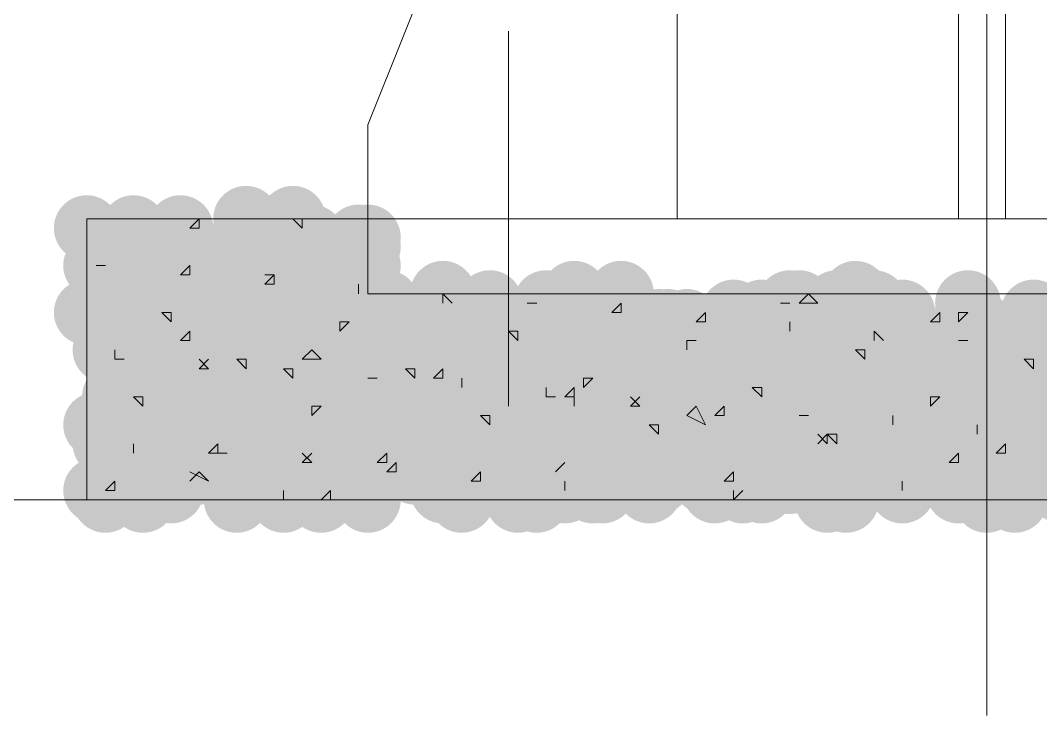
# Model space of a CAD drawing. Header units: millimetres. Extents: x 29 to 95071, y 20 to 67221.
# Drawn here: x 14546 to 15086, y 26542 to 26910 of the extents above; entities that cross this region are included whole.
import ezdxf

# ---------------------------------------------------------------- set-up
doc = ezdxf.new("R2010")
doc.units = ezdxf.units.MM

msp = doc.modelspace()

# ---------------------------------------------------------------- hatches: boundary and pattern name
h = msp.add_hatch(color=7)
edge = h.paths.add_edge_path()
edge.add_arc((14665.77, 26804.91), 17.35, 0, 360)
h = msp.add_hatch(color=7)
edge = h.paths.add_edge_path()
edge.add_arc((14690.55, 26804.91), 17.35, 0, 360)
h = msp.add_hatch(color=7)
edge = h.paths.add_edge_path()
edge.add_arc((14581.51, 26799.96), 17.35, 0, 360)
h = msp.add_hatch(color=7)
edge = h.paths.add_edge_path()
edge.add_arc((14601.33, 26795), 17.35, 0, 360)
h = msp.add_hatch(color=7)
edge = h.paths.add_edge_path()
edge.add_arc((14606.29, 26799.96), 17.35, 0, 360)
h = msp.add_hatch(color=7)
edge = h.paths.add_edge_path()
edge.add_arc((14631.07, 26799.96), 17.35, 0, 360)
h = msp.add_hatch(color=7)
edge = h.paths.add_edge_path()
edge.add_arc((14700.46, 26795), 17.35, 0, 360)
h = msp.add_hatch(color=7)
edge = h.paths.add_edge_path()
edge.add_arc((14725.25, 26795), 17.35, 0, 360)
h = msp.add_hatch(color=7)
edge = h.paths.add_edge_path()
edge.add_arc((14730.2, 26795), 17.35, 0, 360)
h = msp.add_hatch(color=7)
edge = h.paths.add_edge_path()
edge.add_arc((14730.2, 26795), 17.35, 0, 360)
h = msp.add_hatch(color=7)
edge = h.paths.add_edge_path()
edge.add_arc((14660.81, 26790.04), 17.35, 0, 360)
h = msp.add_hatch(color=7)
edge = h.paths.add_edge_path()
edge.add_arc((14710.38, 26790.04), 17.35, 0, 360)
h = msp.add_hatch(color=7)
edge = h.paths.add_edge_path()
edge.add_arc((14730.2, 26790.04), 17.35, 0, 360)
h = msp.add_hatch(color=7)
edge = h.paths.add_edge_path()
edge.add_arc((14591.42, 26785.09), 17.35, 0, 360)
h = msp.add_hatch(color=7)
edge = h.paths.add_edge_path()
edge.add_arc((14626.12, 26785.09), 17.35, 0, 360)
h = msp.add_hatch(color=7)
edge = h.paths.add_edge_path()
edge.add_arc((14626.12, 26785.09), 17.35, 0, 360)
h = msp.add_hatch(color=7)
edge = h.paths.add_edge_path()
edge.add_arc((14645.94, 26785.09), 17.35, 0, 360)
h = msp.add_hatch(color=7)
edge = h.paths.add_edge_path()
edge.add_arc((14660.81, 26785.09), 17.35, 0, 360)
h = msp.add_hatch(color=7)
edge = h.paths.add_edge_path()
edge.add_arc((14670.72, 26785.09), 17.35, 0, 360)
h = msp.add_hatch(color=7)
edge = h.paths.add_edge_path()
edge.add_arc((14695.51, 26785.09), 17.35, 0, 360)
h = msp.add_hatch(color=7)
edge = h.paths.add_edge_path()
edge.add_arc((14715.33, 26785.09), 17.35, 0, 360)
h = msp.add_hatch(color=7)
edge = h.paths.add_edge_path()
edge.add_arc((14586.46, 26780.13), 17.35, 0, 360)
h = msp.add_hatch(color=7)
edge = h.paths.add_edge_path()
edge.add_arc((14586.46, 26780.13), 17.35, 0, 360)
h = msp.add_hatch(color=7)
edge = h.paths.add_edge_path()
edge.add_arc((14631.07, 26780.13), 17.35, 0, 360)
h = msp.add_hatch(color=7)
edge = h.paths.add_edge_path()
edge.add_arc((14665.77, 26780.13), 17.35, 0, 360)
h = msp.add_hatch(color=7)
edge = h.paths.add_edge_path()
edge.add_arc((14695.51, 26780.13), 17.35, 0, 360)
h = msp.add_hatch(color=7)
edge = h.paths.add_edge_path()
edge.add_arc((14730.2, 26780.13), 17.35, 0, 360)
h = msp.add_hatch(color=7)
edge = h.paths.add_edge_path()
edge.add_arc((14591.42, 26775.17), 17.35, 0, 360)
h = msp.add_hatch(color=7)
edge = h.paths.add_edge_path()
edge.add_arc((14596.38, 26775.17), 17.35, 0, 360)
h = msp.add_hatch(color=7)
edge = h.paths.add_edge_path()
edge.add_arc((14631.07, 26775.17), 17.35, 0, 360)
h = msp.add_hatch(color=7)
edge = h.paths.add_edge_path()
edge.add_arc((14675.68, 26775.17), 17.35, 0, 360)
h = msp.add_hatch(color=7)
edge = h.paths.add_edge_path()
edge.add_arc((14680.64, 26775.17), 17.35, 0, 360)
h = msp.add_hatch(color=7)
edge = h.paths.add_edge_path()
edge.add_arc((14640.98, 26770.22), 17.35, 0, 360)
h = msp.add_hatch(color=7)
edge = h.paths.add_edge_path()
edge.add_arc((14710.38, 26770.22), 17.35, 0, 360)
h = msp.add_hatch(color=7)
edge = h.paths.add_edge_path()
edge.add_arc((14725.25, 26770.22), 17.35, 0, 360)
h = msp.add_hatch(color=7)
edge = h.paths.add_edge_path()
edge.add_arc((14601.33, 26765.26), 17.35, 0, 360)
h = msp.add_hatch(color=7)
edge = h.paths.add_edge_path()
edge.add_arc((14695.51, 26765.26), 17.35, 0, 360)
h = msp.add_hatch(color=7)
edge = h.paths.add_edge_path()
edge.add_arc((14695.51, 26765.26), 17.35, 0, 360)
h = msp.add_hatch(color=7)
edge = h.paths.add_edge_path()
edge.add_arc((14725.25, 26765.26), 17.35, 0, 360)
h = msp.add_hatch(color=7)
edge = h.paths.add_edge_path()
edge.add_arc((14769.86, 26765.26), 17.35, 0, 360)
h = msp.add_hatch(color=7)
edge = h.paths.add_edge_path()
edge.add_arc((14839.25, 26765.26), 17.35, 0, 360)
h = msp.add_hatch(color=7)
edge = h.paths.add_edge_path()
edge.add_arc((14864.03, 26765.26), 17.35, 0, 360)
h = msp.add_hatch(color=7)
edge = h.paths.add_edge_path()
edge.add_arc((14987.94, 26765.26), 17.35, 0, 360)
h = msp.add_hatch(color=7)
edge = h.paths.add_edge_path()
edge.add_arc((14631.07, 26760.3), 17.35, 0, 360)
h = msp.add_hatch(color=7)
edge = h.paths.add_edge_path()
edge.add_arc((14655.85, 26760.3), 17.35, 0, 360)
h = msp.add_hatch(color=7)
edge = h.paths.add_edge_path()
edge.add_arc((14660.81, 26760.3), 17.35, 0, 360)
h = msp.add_hatch(color=7)
edge = h.paths.add_edge_path()
edge.add_arc((14740.12, 26760.3), 17.35, 0, 360)
h = msp.add_hatch(color=7)
edge = h.paths.add_edge_path()
edge.add_arc((14794.64, 26760.3), 17.35, 0, 360)
h = msp.add_hatch(color=7)
edge = h.paths.add_edge_path()
edge.add_arc((14794.64, 26760.3), 17.35, 0, 360)
h = msp.add_hatch(color=7)
edge = h.paths.add_edge_path()
edge.add_arc((14824.38, 26760.3), 17.35, 0, 360)
h = msp.add_hatch(color=7)
edge = h.paths.add_edge_path()
edge.add_arc((14953.25, 26760.3), 17.35, 0, 360)
h = msp.add_hatch(color=7)
edge = h.paths.add_edge_path()
edge.add_arc((14953.25, 26760.3), 17.35, 0, 360)
h = msp.add_hatch(color=7)
edge = h.paths.add_edge_path()
edge.add_arc((14958.2, 26760.3), 17.35, 0, 360)
h = msp.add_hatch(color=7)
edge = h.paths.add_edge_path()
edge.add_arc((14978.03, 26760.3), 17.35, 0, 360)
h = msp.add_hatch(color=7)
edge = h.paths.add_edge_path()
edge.add_arc((14997.86, 26760.3), 17.35, 0, 360)
h = msp.add_hatch(color=7)
edge = h.paths.add_edge_path()
edge.add_arc((15047.42, 26760.3), 17.35, 0, 360)
h = msp.add_hatch(color=7)
edge = h.paths.add_edge_path()
edge.add_arc((14581.51, 26755.35), 17.35, 0, 360)
h = msp.add_hatch(color=7)
edge = h.paths.add_edge_path()
edge.add_arc((14611.25, 26755.35), 17.35, 0, 360)
h = msp.add_hatch(color=7)
edge = h.paths.add_edge_path()
edge.add_arc((14631.07, 26755.35), 17.35, 0, 360)
h = msp.add_hatch(color=7)
edge = h.paths.add_edge_path()
edge.add_arc((14700.46, 26755.35), 17.35, 0, 360)
h = msp.add_hatch(color=7)
edge = h.paths.add_edge_path()
edge.add_arc((14759.94, 26755.35), 17.35, 0, 360)
h = msp.add_hatch(color=7)
edge = h.paths.add_edge_path()
edge.add_arc((14774.81, 26755.35), 17.35, 0, 360)
h = msp.add_hatch(color=7)
edge = h.paths.add_edge_path()
edge.add_arc((14923.51, 26755.35), 17.35, 0, 360)
h = msp.add_hatch(color=7)
edge = h.paths.add_edge_path()
edge.add_arc((14923.51, 26755.35), 17.35, 0, 360)
h = msp.add_hatch(color=7)
edge = h.paths.add_edge_path()
edge.add_arc((14938.38, 26755.35), 17.35, 0, 360)
h = msp.add_hatch(color=7)
edge = h.paths.add_edge_path()
edge.add_arc((15012.73, 26755.35), 17.35, 0, 360)
h = msp.add_hatch(color=7)
edge = h.paths.add_edge_path()
edge.add_arc((15082.12, 26755.35), 17.35, 0, 360)
h = msp.add_hatch(color=7)
edge = h.paths.add_edge_path()
edge.add_arc((14596.38, 26750.39), 17.35, 0, 360)
h = msp.add_hatch(color=7)
edge = h.paths.add_edge_path()
edge.add_arc((14616.2, 26750.39), 17.35, 0, 360)
h = msp.add_hatch(color=7)
edge = h.paths.add_edge_path()
edge.add_arc((14650.9, 26750.39), 17.35, 0, 360)
h = msp.add_hatch(color=7)
edge = h.paths.add_edge_path()
edge.add_arc((14665.77, 26750.39), 17.35, 0, 360)
h = msp.add_hatch(color=7)
edge = h.paths.add_edge_path()
edge.add_arc((14685.59, 26750.39), 17.35, 0, 360)
h = msp.add_hatch(color=7)
edge = h.paths.add_edge_path()
edge.add_arc((14715.33, 26750.39), 17.35, 0, 360)
h = msp.add_hatch(color=7)
edge = h.paths.add_edge_path()
edge.add_arc((14725.25, 26750.39), 17.35, 0, 360)
h = msp.add_hatch(color=7)
edge = h.paths.add_edge_path()
edge.add_arc((14754.99, 26750.39), 17.35, 0, 360)
h = msp.add_hatch(color=7)
edge = h.paths.add_edge_path()
edge.add_arc((14883.86, 26750.39), 17.35, 0, 360)
h = msp.add_hatch(color=7)
edge = h.paths.add_edge_path()
edge.add_arc((14888.81, 26750.39), 17.35, 0, 360)
h = msp.add_hatch(color=7)
edge = h.paths.add_edge_path()
edge.add_arc((14898.73, 26750.39), 17.35, 0, 360)
h = msp.add_hatch(color=7)
edge = h.paths.add_edge_path()
edge.add_arc((14918.55, 26750.39), 17.35, 0, 360)
h = msp.add_hatch(color=7)
edge = h.paths.add_edge_path()
edge.add_arc((15052.38, 26750.39), 17.35, 0, 360)
h = msp.add_hatch(color=7)
edge = h.paths.add_edge_path()
edge.add_arc((15082.12, 26750.39), 17.35, 0, 360)
h = msp.add_hatch(color=7)
edge = h.paths.add_edge_path()
edge.add_arc((14596.38, 26745.43), 17.35, 0, 360)
h = msp.add_hatch(color=7)
edge = h.paths.add_edge_path()
edge.add_arc((14631.07, 26745.43), 17.35, 0, 360)
h = msp.add_hatch(color=7)
edge = h.paths.add_edge_path()
edge.add_arc((14690.55, 26745.43), 17.35, 0, 360)
h = msp.add_hatch(color=7)
edge = h.paths.add_edge_path()
edge.add_arc((14695.51, 26745.43), 17.35, 0, 360)
h = msp.add_hatch(color=7)
edge = h.paths.add_edge_path()
edge.add_arc((14715.33, 26745.43), 17.35, 0, 360)
h = msp.add_hatch(color=7)
edge = h.paths.add_edge_path()
edge.add_arc((14750.03, 26745.43), 17.35, 0, 360)
h = msp.add_hatch(color=7)
edge = h.paths.add_edge_path()
edge.add_arc((14784.72, 26745.43), 17.35, 0, 360)
h = msp.add_hatch(color=7)
edge = h.paths.add_edge_path()
edge.add_arc((14819.42, 26745.43), 17.35, 0, 360)
h = msp.add_hatch(color=7)
edge = h.paths.add_edge_path()
edge.add_arc((14859.07, 26745.43), 17.35, 0, 360)
h = msp.add_hatch(color=7)
edge = h.paths.add_edge_path()
edge.add_arc((14859.07, 26745.43), 17.35, 0, 360)
h = msp.add_hatch(color=7)
edge = h.paths.add_edge_path()
edge.add_arc((14953.25, 26745.43), 17.35, 0, 360)
h = msp.add_hatch(color=7)
edge = h.paths.add_edge_path()
edge.add_arc((14973.07, 26745.43), 17.35, 0, 360)
h = msp.add_hatch(color=7)
edge = h.paths.add_edge_path()
edge.add_arc((14997.86, 26745.43), 17.35, 0, 360)
h = msp.add_hatch(color=7)
edge = h.paths.add_edge_path()
edge.add_arc((15017.68, 26745.43), 17.35, 0, 360)
h = msp.add_hatch(color=7)
edge = h.paths.add_edge_path()
edge.add_arc((15042.46, 26745.43), 17.35, 0, 360)
h = msp.add_hatch(color=7)
edge = h.paths.add_edge_path()
edge.add_arc((15057.33, 26745.43), 17.35, 0, 360)
h = msp.add_hatch(color=7)
edge = h.paths.add_edge_path()
edge.add_arc((14626.12, 26740.48), 17.35, 0, 360)
h = msp.add_hatch(color=7)
edge = h.paths.add_edge_path()
edge.add_arc((14660.81, 26740.48), 17.35, 0, 360)
h = msp.add_hatch(color=7)
edge = h.paths.add_edge_path()
edge.add_arc((14660.81, 26740.48), 17.35, 0, 360)
h = msp.add_hatch(color=7)
edge = h.paths.add_edge_path()
edge.add_arc((14675.68, 26740.48), 17.35, 0, 360)
h = msp.add_hatch(color=7)
edge = h.paths.add_edge_path()
edge.add_arc((14695.51, 26740.48), 17.35, 0, 360)
h = msp.add_hatch(color=7)
edge = h.paths.add_edge_path()
edge.add_arc((14730.2, 26740.48), 17.35, 0, 360)
h = msp.add_hatch(color=7)
edge = h.paths.add_edge_path()
edge.add_arc((14764.9, 26740.48), 17.35, 0, 360)
h = msp.add_hatch(color=7)
edge = h.paths.add_edge_path()
edge.add_arc((14819.42, 26740.48), 17.35, 0, 360)
h = msp.add_hatch(color=7)
edge = h.paths.add_edge_path()
edge.add_arc((14824.38, 26740.48), 17.35, 0, 360)
h = msp.add_hatch(color=7)
edge = h.paths.add_edge_path()
edge.add_arc((14834.29, 26740.48), 17.35, 0, 360)
h = msp.add_hatch(color=7)
edge = h.paths.add_edge_path()
edge.add_arc((14849.16, 26740.48), 17.35, 0, 360)
h = msp.add_hatch(color=7)
edge = h.paths.add_edge_path()
edge.add_arc((14854.12, 26740.48), 17.35, 0, 360)
h = msp.add_hatch(color=7)
edge = h.paths.add_edge_path()
edge.add_arc((14888.81, 26740.48), 17.35, 0, 360)
h = msp.add_hatch(color=7)
edge = h.paths.add_edge_path()
edge.add_arc((14918.55, 26740.48), 17.35, 0, 360)
h = msp.add_hatch(color=7)
edge = h.paths.add_edge_path()
edge.add_arc((14938.38, 26740.48), 17.35, 0, 360)
h = msp.add_hatch(color=7)
edge = h.paths.add_edge_path()
edge.add_arc((14953.25, 26740.48), 17.35, 0, 360)
h = msp.add_hatch(color=7)
edge = h.paths.add_edge_path()
edge.add_arc((14987.94, 26740.48), 17.35, 0, 360)
h = msp.add_hatch(color=7)
edge = h.paths.add_edge_path()
edge.add_arc((15002.81, 26740.48), 17.35, 0, 360)
h = msp.add_hatch(color=7)
edge = h.paths.add_edge_path()
edge.add_arc((15042.46, 26740.48), 17.35, 0, 360)
h = msp.add_hatch(color=7)
edge = h.paths.add_edge_path()
edge.add_arc((14591.42, 26735.52), 17.35, 0, 360)
h = msp.add_hatch(color=7)
edge = h.paths.add_edge_path()
edge.add_arc((14596.38, 26730.56), 17.35, 0, 360)
h = msp.add_hatch(color=7)
edge = h.paths.add_edge_path()
edge.add_arc((14596.38, 26730.56), 17.35, 0, 360)
h = msp.add_hatch(color=7)
edge = h.paths.add_edge_path()
edge.add_arc((14611.25, 26735.52), 17.35, 0, 360)
h = msp.add_hatch(color=7)
edge = h.paths.add_edge_path()
edge.add_arc((14631.07, 26735.52), 17.35, 0, 360)
h = msp.add_hatch(color=7)
edge = h.paths.add_edge_path()
edge.add_arc((14636.03, 26735.52), 17.35, 0, 360)
h = msp.add_hatch(color=7)
edge = h.paths.add_edge_path()
edge.add_arc((14754.99, 26730.56), 17.35, 0, 360)
h = msp.add_hatch(color=7)
edge = h.paths.add_edge_path()
edge.add_arc((14759.94, 26730.56), 17.35, 0, 360)
h = msp.add_hatch(color=7)
edge = h.paths.add_edge_path()
edge.add_arc((14774.81, 26730.56), 17.35, 0, 360)
h = msp.add_hatch(color=7)
edge = h.paths.add_edge_path()
edge.add_arc((14779.77, 26730.56), 17.35, 0, 360)
h = msp.add_hatch(color=7)
edge = h.paths.add_edge_path()
edge.add_arc((14789.68, 26735.52), 17.35, 0, 360)
h = msp.add_hatch(color=7)
edge = h.paths.add_edge_path()
edge.add_arc((14799.59, 26735.52), 17.35, 0, 360)
h = msp.add_hatch(color=7)
edge = h.paths.add_edge_path()
edge.add_arc((14809.51, 26735.52), 17.35, 0, 360)
h = msp.add_hatch(color=7)
edge = h.paths.add_edge_path()
edge.add_arc((14834.29, 26735.52), 17.35, 0, 360)
h = msp.add_hatch(color=7)
edge = h.paths.add_edge_path()
edge.add_arc((14864.03, 26735.52), 17.35, 0, 360)
h = msp.add_hatch(color=7)
edge = h.paths.add_edge_path()
edge.add_arc((14888.81, 26730.56), 17.35, 0, 360)
h = msp.add_hatch(color=7)
edge = h.paths.add_edge_path()
edge.add_arc((14898.73, 26735.52), 17.35, 0, 360)
h = msp.add_hatch(color=7)
edge = h.paths.add_edge_path()
edge.add_arc((14898.73, 26730.56), 17.35, 0, 360)
h = msp.add_hatch(color=7)
edge = h.paths.add_edge_path()
edge.add_arc((14918.55, 26730.56), 17.35, 0, 360)
h = msp.add_hatch(color=7)
edge = h.paths.add_edge_path()
edge.add_arc((14923.51, 26730.56), 17.35, 0, 360)
h = msp.add_hatch(color=7)
edge = h.paths.add_edge_path()
edge.add_arc((14933.42, 26730.56), 17.35, 0, 360)
h = msp.add_hatch(color=7)
edge = h.paths.add_edge_path()
edge.add_arc((14953.25, 26735.52), 17.35, 0, 360)
h = msp.add_hatch(color=7)
edge = h.paths.add_edge_path()
edge.add_arc((14963.16, 26735.52), 17.35, 0, 360)
h = msp.add_hatch(color=7)
edge = h.paths.add_edge_path()
edge.add_arc((14968.12, 26730.56), 17.35, 0, 360)
h = msp.add_hatch(color=7)
edge = h.paths.add_edge_path()
edge.add_arc((14978.03, 26735.52), 17.35, 0, 360)
h = msp.add_hatch(color=7)
edge = h.paths.add_edge_path()
edge.add_arc((14987.94, 26735.52), 17.35, 0, 360)
h = msp.add_hatch(color=7)
edge = h.paths.add_edge_path()
edge.add_arc((15002.81, 26730.56), 17.35, 0, 360)
h = msp.add_hatch(color=7)
edge = h.paths.add_edge_path()
edge.add_arc((15022.64, 26735.52), 17.35, 0, 360)
h = msp.add_hatch(color=7)
edge = h.paths.add_edge_path()
edge.add_arc((15032.55, 26730.56), 17.35, 0, 360)
h = msp.add_hatch(color=7)
edge = h.paths.add_edge_path()
edge.add_arc((15052.38, 26730.56), 17.35, 0, 360)
h = msp.add_hatch(color=7)
edge = h.paths.add_edge_path()
edge.add_arc((15057.33, 26735.52), 17.35, 0, 360)
h = msp.add_hatch(color=7)
edge = h.paths.add_edge_path()
edge.add_arc((15072.2, 26735.52), 17.35, 0, 360)
h = msp.add_hatch(color=7)
edge = h.paths.add_edge_path()
edge.add_arc((15082.12, 26735.52), 17.35, 0, 360)
h = msp.add_hatch(color=7)
edge = h.paths.add_edge_path()
edge.add_arc((15092.03, 26730.56), 17.35, 0, 360)
h = msp.add_hatch(color=7)
edge = h.paths.add_edge_path()
edge.add_arc((14695.51, 26725.61), 17.35, 0, 360)
h = msp.add_hatch(color=7)
edge = h.paths.add_edge_path()
edge.add_arc((14725.25, 26725.61), 17.35, 0, 360)
h = msp.add_hatch(color=7)
edge = h.paths.add_edge_path()
edge.add_arc((14740.12, 26725.61), 17.35, 0, 360)
h = msp.add_hatch(color=7)
edge = h.paths.add_edge_path()
edge.add_arc((14854.12, 26725.61), 17.35, 0, 360)
h = msp.add_hatch(color=7)
edge = h.paths.add_edge_path()
edge.add_arc((14864.03, 26725.61), 17.35, 0, 360)
h = msp.add_hatch(color=7)
edge = h.paths.add_edge_path()
edge.add_arc((14883.86, 26725.61), 17.35, 0, 360)
h = msp.add_hatch(color=7)
edge = h.paths.add_edge_path()
edge.add_arc((14898.73, 26725.61), 17.35, 0, 360)
h = msp.add_hatch(color=7)
edge = h.paths.add_edge_path()
edge.add_arc((14997.86, 26725.61), 17.35, 0, 360)
h = msp.add_hatch(color=7)
edge = h.paths.add_edge_path()
edge.add_arc((15017.68, 26725.61), 17.35, 0, 360)
h = msp.add_hatch(color=7)
edge = h.paths.add_edge_path()
edge.add_arc((15037.51, 26725.61), 17.35, 0, 360)
h = msp.add_hatch(color=7)
edge = h.paths.add_edge_path()
edge.add_arc((15067.25, 26725.61), 17.35, 0, 360)
h = msp.add_hatch(color=7)
edge = h.paths.add_edge_path()
edge.add_arc((15067.25, 26725.61), 17.35, 0, 360)
h = msp.add_hatch(color=7)
edge = h.paths.add_edge_path()
edge.add_arc((15101.94, 26725.61), 17.35, 0, 360)
h = msp.add_hatch(color=7)
edge = h.paths.add_edge_path()
edge.add_arc((14601.33, 26720.65), 17.35, 0, 360)
h = msp.add_hatch(color=7)
edge = h.paths.add_edge_path()
edge.add_arc((14636.03, 26720.65), 17.35, 0, 360)
h = msp.add_hatch(color=7)
edge = h.paths.add_edge_path()
edge.add_arc((14660.81, 26720.65), 17.35, 0, 360)
h = msp.add_hatch(color=7)
edge = h.paths.add_edge_path()
edge.add_arc((14675.68, 26720.65), 17.35, 0, 360)
h = msp.add_hatch(color=7)
edge = h.paths.add_edge_path()
edge.add_arc((14700.46, 26720.65), 17.35, 0, 360)
h = msp.add_hatch(color=7)
edge = h.paths.add_edge_path()
edge.add_arc((14735.16, 26720.65), 17.35, 0, 360)
h = msp.add_hatch(color=7)
edge = h.paths.add_edge_path()
edge.add_arc((14735.16, 26720.65), 17.35, 0, 360)
h = msp.add_hatch(color=7)
edge = h.paths.add_edge_path()
edge.add_arc((14824.38, 26720.65), 17.35, 0, 360)
h = msp.add_hatch(color=7)
edge = h.paths.add_edge_path()
edge.add_arc((14824.38, 26720.65), 17.35, 0, 360)
h = msp.add_hatch(color=7)
edge = h.paths.add_edge_path()
edge.add_arc((14844.2, 26720.65), 17.35, 0, 360)
h = msp.add_hatch(color=7)
edge = h.paths.add_edge_path()
edge.add_arc((14963.16, 26720.65), 17.35, 0, 360)
h = msp.add_hatch(color=7)
edge = h.paths.add_edge_path()
edge.add_arc((14982.99, 26720.65), 17.35, 0, 360)
h = msp.add_hatch(color=7)
edge = h.paths.add_edge_path()
edge.add_arc((15027.6, 26720.65), 17.35, 0, 360)
h = msp.add_hatch(color=7)
edge = h.paths.add_edge_path()
edge.add_arc((15042.46, 26720.65), 17.35, 0, 360)
h = msp.add_hatch(color=7)
edge = h.paths.add_edge_path()
edge.add_arc((14626.12, 26715.69), 17.35, 0, 360)
h = msp.add_hatch(color=7)
edge = h.paths.add_edge_path()
edge.add_arc((14660.81, 26715.69), 17.35, 0, 360)
h = msp.add_hatch(color=7)
edge = h.paths.add_edge_path()
edge.add_arc((14670.72, 26715.69), 17.35, 0, 360)
h = msp.add_hatch(color=7)
edge = h.paths.add_edge_path()
edge.add_arc((14700.46, 26715.69), 17.35, 0, 360)
h = msp.add_hatch(color=7)
edge = h.paths.add_edge_path()
edge.add_arc((14705.42, 26715.69), 17.35, 0, 360)
h = msp.add_hatch(color=7)
edge = h.paths.add_edge_path()
edge.add_arc((14740.12, 26715.69), 17.35, 0, 360)
h = msp.add_hatch(color=7)
edge = h.paths.add_edge_path()
edge.add_arc((14769.86, 26715.69), 17.35, 0, 360)
h = msp.add_hatch(color=7)
edge = h.paths.add_edge_path()
edge.add_arc((14779.77, 26715.69), 17.35, 0, 360)
h = msp.add_hatch(color=7)
edge = h.paths.add_edge_path()
edge.add_arc((14789.68, 26715.69), 17.35, 0, 360)
h = msp.add_hatch(color=7)
edge = h.paths.add_edge_path()
edge.add_arc((14789.68, 26715.69), 17.35, 0, 360)
h = msp.add_hatch(color=7)
edge = h.paths.add_edge_path()
edge.add_arc((14819.42, 26715.69), 17.35, 0, 360)
h = msp.add_hatch(color=7)
edge = h.paths.add_edge_path()
edge.add_arc((14953.25, 26715.69), 17.35, 0, 360)
h = msp.add_hatch(color=7)
edge = h.paths.add_edge_path()
edge.add_arc((14987.94, 26715.69), 17.35, 0, 360)
h = msp.add_hatch(color=7)
edge = h.paths.add_edge_path()
edge.add_arc((15082.12, 26715.69), 17.35, 0, 360)
h = msp.add_hatch(color=7)
edge = h.paths.add_edge_path()
edge.add_arc((14596.38, 26710.74), 17.35, 0, 360)
h = msp.add_hatch(color=7)
edge = h.paths.add_edge_path()
edge.add_arc((14596.38, 26710.74), 17.35, 0, 360)
h = msp.add_hatch(color=7)
edge = h.paths.add_edge_path()
edge.add_arc((14621.16, 26710.74), 17.35, 0, 360)
h = msp.add_hatch(color=7)
edge = h.paths.add_edge_path()
edge.add_arc((14660.81, 26710.74), 17.35, 0, 360)
h = msp.add_hatch(color=7)
edge = h.paths.add_edge_path()
edge.add_arc((14750.03, 26710.74), 17.35, 0, 360)
h = msp.add_hatch(color=7)
edge = h.paths.add_edge_path()
edge.add_arc((14759.94, 26710.74), 17.35, 0, 360)
h = msp.add_hatch(color=7)
edge = h.paths.add_edge_path()
edge.add_arc((14804.55, 26710.74), 17.35, 0, 360)
h = msp.add_hatch(color=7)
edge = h.paths.add_edge_path()
edge.add_arc((14804.55, 26710.74), 17.35, 0, 360)
h = msp.add_hatch(color=7)
edge = h.paths.add_edge_path()
edge.add_arc((14839.25, 26710.74), 17.35, 0, 360)
h = msp.add_hatch(color=7)
edge = h.paths.add_edge_path()
edge.add_arc((14873.94, 26710.74), 17.35, 0, 360)
h = msp.add_hatch(color=7)
edge = h.paths.add_edge_path()
edge.add_arc((14918.55, 26710.74), 17.35, 0, 360)
h = msp.add_hatch(color=7)
edge = h.paths.add_edge_path()
edge.add_arc((14923.51, 26710.74), 17.35, 0, 360)
h = msp.add_hatch(color=7)
edge = h.paths.add_edge_path()
edge.add_arc((14948.29, 26710.74), 17.35, 0, 360)
h = msp.add_hatch(color=7)
edge = h.paths.add_edge_path()
edge.add_arc((14963.16, 26710.74), 17.35, 0, 360)
h = msp.add_hatch(color=7)
edge = h.paths.add_edge_path()
edge.add_arc((15047.42, 26710.74), 17.35, 0, 360)
h = msp.add_hatch(color=7)
edge = h.paths.add_edge_path()
edge.add_arc((14626.12, 26705.78), 17.35, 0, 360)
h = msp.add_hatch(color=7)
edge = h.paths.add_edge_path()
edge.add_arc((14725.25, 26705.78), 17.35, 0, 360)
h = msp.add_hatch(color=7)
edge = h.paths.add_edge_path()
edge.add_arc((14740.12, 26705.78), 17.35, 0, 360)
h = msp.add_hatch(color=7)
edge = h.paths.add_edge_path()
edge.add_arc((14764.9, 26705.78), 17.35, 0, 360)
h = msp.add_hatch(color=7)
edge = h.paths.add_edge_path()
edge.add_arc((14888.81, 26705.78), 17.35, 0, 360)
h = msp.add_hatch(color=7)
edge = h.paths.add_edge_path()
edge.add_arc((14888.81, 26705.78), 17.35, 0, 360)
h = msp.add_hatch(color=7)
edge = h.paths.add_edge_path()
edge.add_arc((14908.64, 26705.78), 17.35, 0, 360)
h = msp.add_hatch(color=7)
edge = h.paths.add_edge_path()
edge.add_arc((14908.64, 26705.78), 17.35, 0, 360)
h = msp.add_hatch(color=7)
edge = h.paths.add_edge_path()
edge.add_arc((14943.33, 26705.78), 17.35, 0, 360)
h = msp.add_hatch(color=7)
edge = h.paths.add_edge_path()
edge.add_arc((14978.03, 26705.78), 17.35, 0, 360)
h = msp.add_hatch(color=7)
edge = h.paths.add_edge_path()
edge.add_arc((15017.68, 26705.78), 17.35, 0, 360)
h = msp.add_hatch(color=7)
edge = h.paths.add_edge_path()
edge.add_arc((15092.03, 26705.78), 17.35, 0, 360)
h = msp.add_hatch(color=7)
edge = h.paths.add_edge_path()
edge.add_arc((14695.51, 26700.83), 17.35, 0, 360)
h = msp.add_hatch(color=7)
edge = h.paths.add_edge_path()
edge.add_arc((14715.33, 26700.83), 17.35, 0, 360)
h = msp.add_hatch(color=7)
edge = h.paths.add_edge_path()
edge.add_arc((14725.25, 26700.83), 17.35, 0, 360)
h = msp.add_hatch(color=7)
edge = h.paths.add_edge_path()
edge.add_arc((14824.38, 26700.83), 17.35, 0, 360)
h = msp.add_hatch(color=7)
edge = h.paths.add_edge_path()
edge.add_arc((14849.16, 26700.83), 17.35, 0, 360)
h = msp.add_hatch(color=7)
edge = h.paths.add_edge_path()
edge.add_arc((14854.12, 26700.83), 17.35, 0, 360)
h = msp.add_hatch(color=7)
edge = h.paths.add_edge_path()
edge.add_arc((14868.99, 26700.83), 17.35, 0, 360)
h = msp.add_hatch(color=7)
edge = h.paths.add_edge_path()
edge.add_arc((14883.86, 26700.83), 17.35, 0, 360)
h = msp.add_hatch(color=7)
edge = h.paths.add_edge_path()
edge.add_arc((14963.16, 26700.83), 17.35, 0, 360)
h = msp.add_hatch(color=7)
edge = h.paths.add_edge_path()
edge.add_arc((14982.99, 26700.83), 17.35, 0, 360)
h = msp.add_hatch(color=7)
edge = h.paths.add_edge_path()
edge.add_arc((15007.77, 26700.83), 17.35, 0, 360)
h = msp.add_hatch(color=7)
edge = h.paths.add_edge_path()
edge.add_arc((15042.46, 26700.83), 17.35, 0, 360)
h = msp.add_hatch(color=7)
edge = h.paths.add_edge_path()
edge.add_arc((15052.38, 26700.83), 17.35, 0, 360)
h = msp.add_hatch(color=7)
edge = h.paths.add_edge_path()
edge.add_arc((15067.25, 26700.83), 17.35, 0, 360)
h = msp.add_hatch(color=7)
edge = h.paths.add_edge_path()
edge.add_arc((15077.16, 26700.83), 17.35, 0, 360)
h = msp.add_hatch(color=7)
edge = h.paths.add_edge_path()
edge.add_arc((14586.46, 26695.87), 17.35, 0, 360)
h = msp.add_hatch(color=7)
edge = h.paths.add_edge_path()
edge.add_arc((14660.81, 26695.87), 17.35, 0, 360)
h = msp.add_hatch(color=7)
edge = h.paths.add_edge_path()
edge.add_arc((14660.81, 26695.87), 17.35, 0, 360)
h = msp.add_hatch(color=7)
edge = h.paths.add_edge_path()
edge.add_arc((14675.68, 26695.87), 17.35, 0, 360)
h = msp.add_hatch(color=7)
edge = h.paths.add_edge_path()
edge.add_arc((14685.59, 26695.87), 17.35, 0, 360)
h = msp.add_hatch(color=7)
edge = h.paths.add_edge_path()
edge.add_arc((14789.68, 26695.87), 17.35, 0, 360)
h = msp.add_hatch(color=7)
edge = h.paths.add_edge_path()
edge.add_arc((14953.25, 26695.87), 17.35, 0, 360)
h = msp.add_hatch(color=7)
edge = h.paths.add_edge_path()
edge.add_arc((15007.77, 26695.87), 17.35, 0, 360)
h = msp.add_hatch(color=7)
edge = h.paths.add_edge_path()
edge.add_arc((15012.73, 26695.87), 17.35, 0, 360)
h = msp.add_hatch(color=7)
edge = h.paths.add_edge_path()
edge.add_arc((15027.6, 26695.87), 17.35, 0, 360)
h = msp.add_hatch(color=7)
edge = h.paths.add_edge_path()
edge.add_arc((14596.38, 26690.91), 17.35, 0, 360)
h = msp.add_hatch(color=7)
edge = h.paths.add_edge_path()
edge.add_arc((14626.12, 26690.91), 17.35, 0, 360)
h = msp.add_hatch(color=7)
edge = h.paths.add_edge_path()
edge.add_arc((14640.98, 26690.91), 17.35, 0, 360)
h = msp.add_hatch(color=7)
edge = h.paths.add_edge_path()
edge.add_arc((14645.94, 26690.91), 17.35, 0, 360)
h = msp.add_hatch(color=7)
edge = h.paths.add_edge_path()
edge.add_arc((14754.99, 26690.91), 17.35, 0, 360)
h = msp.add_hatch(color=7)
edge = h.paths.add_edge_path()
edge.add_arc((14804.55, 26690.91), 17.35, 0, 360)
h = msp.add_hatch(color=7)
edge = h.paths.add_edge_path()
edge.add_arc((14814.46, 26690.91), 17.35, 0, 360)
h = msp.add_hatch(color=7)
edge = h.paths.add_edge_path()
edge.add_arc((14824.38, 26690.91), 17.35, 0, 360)
h = msp.add_hatch(color=7)
edge = h.paths.add_edge_path()
edge.add_arc((14918.55, 26690.91), 17.35, 0, 360)
h = msp.add_hatch(color=7)
edge = h.paths.add_edge_path()
edge.add_arc((14968.12, 26690.91), 17.35, 0, 360)
h = msp.add_hatch(color=7)
edge = h.paths.add_edge_path()
edge.add_arc((15032.55, 26690.91), 17.35, 0, 360)
h = msp.add_hatch(color=7)
edge = h.paths.add_edge_path()
edge.add_arc((15052.38, 26690.91), 17.35, 0, 360)
h = msp.add_hatch(color=7)
edge = h.paths.add_edge_path()
edge.add_arc((15082.12, 26690.91), 17.35, 0, 360)
h = msp.add_hatch(color=7)
edge = h.paths.add_edge_path()
edge.add_arc((14591.42, 26685.96), 17.35, 0, 360)
h = msp.add_hatch(color=7)
edge = h.paths.add_edge_path()
edge.add_arc((14601.33, 26685.96), 17.35, 0, 360)
h = msp.add_hatch(color=7)
edge = h.paths.add_edge_path()
edge.add_arc((14626.12, 26685.96), 17.35, 0, 360)
h = msp.add_hatch(color=7)
edge = h.paths.add_edge_path()
edge.add_arc((14655.85, 26685.96), 17.35, 0, 360)
h = msp.add_hatch(color=7)
edge = h.paths.add_edge_path()
edge.add_arc((14690.55, 26685.96), 17.35, 0, 360)
h = msp.add_hatch(color=7)
edge = h.paths.add_edge_path()
edge.add_arc((14725.25, 26685.96), 17.35, 0, 360)
h = msp.add_hatch(color=7)
edge = h.paths.add_edge_path()
edge.add_arc((14774.81, 26685.96), 17.35, 0, 360)
h = msp.add_hatch(color=7)
edge = h.paths.add_edge_path()
edge.add_arc((14784.72, 26685.96), 17.35, 0, 360)
h = msp.add_hatch(color=7)
edge = h.paths.add_edge_path()
edge.add_arc((14888.81, 26685.96), 17.35, 0, 360)
h = msp.add_hatch(color=7)
edge = h.paths.add_edge_path()
edge.add_arc((14928.46, 26685.96), 17.35, 0, 360)
h = msp.add_hatch(color=7)
edge = h.paths.add_edge_path()
edge.add_arc((14948.29, 26685.96), 17.35, 0, 360)
h = msp.add_hatch(color=7)
edge = h.paths.add_edge_path()
edge.add_arc((14992.9, 26685.96), 17.35, 0, 360)
h = msp.add_hatch(color=7)
edge = h.paths.add_edge_path()
edge.add_arc((15047.42, 26685.96), 17.35, 0, 360)
h = msp.add_hatch(color=7)
edge = h.paths.add_edge_path()
edge.add_arc((15082.12, 26685.96), 17.35, 0, 360)
h = msp.add_hatch(color=7)
edge = h.paths.add_edge_path()
edge.add_arc((14601.33, 26681), 17.35, 0, 360)
h = msp.add_hatch(color=7)
edge = h.paths.add_edge_path()
edge.add_arc((14606.29, 26681), 17.35, 0, 360)
h = msp.add_hatch(color=7)
edge = h.paths.add_edge_path()
edge.add_arc((14606.29, 26681), 17.35, 0, 360)
h = msp.add_hatch(color=7)
edge = h.paths.add_edge_path()
edge.add_arc((14650.9, 26681), 17.35, 0, 360)
h = msp.add_hatch(color=7)
edge = h.paths.add_edge_path()
edge.add_arc((14650.9, 26681), 17.35, 0, 360)
h = msp.add_hatch(color=7)
edge = h.paths.add_edge_path()
edge.add_arc((14690.55, 26681), 17.35, 0, 360)
h = msp.add_hatch(color=7)
edge = h.paths.add_edge_path()
edge.add_arc((14720.29, 26681), 17.35, 0, 360)
h = msp.add_hatch(color=7)
edge = h.paths.add_edge_path()
edge.add_arc((14725.25, 26681), 17.35, 0, 360)
h = msp.add_hatch(color=7)
edge = h.paths.add_edge_path()
edge.add_arc((14740.12, 26681), 17.35, 0, 360)
h = msp.add_hatch(color=7)
edge = h.paths.add_edge_path()
edge.add_arc((14745.07, 26681), 17.35, 0, 360)
h = msp.add_hatch(color=7)
edge = h.paths.add_edge_path()
edge.add_arc((14759.94, 26681), 17.35, 0, 360)
h = msp.add_hatch(color=7)
edge = h.paths.add_edge_path()
edge.add_arc((14794.64, 26681), 17.35, 0, 360)
h = msp.add_hatch(color=7)
edge = h.paths.add_edge_path()
edge.add_arc((14854.12, 26681), 17.35, 0, 360)
h = msp.add_hatch(color=7)
edge = h.paths.add_edge_path()
edge.add_arc((14888.81, 26681), 17.35, 0, 360)
h = msp.add_hatch(color=7)
edge = h.paths.add_edge_path()
edge.add_arc((14958.2, 26681), 17.35, 0, 360)
h = msp.add_hatch(color=7)
edge = h.paths.add_edge_path()
edge.add_arc((14982.99, 26681), 17.35, 0, 360)
h = msp.add_hatch(color=7)
edge = h.paths.add_edge_path()
edge.add_arc((15017.68, 26681), 17.35, 0, 360)
h = msp.add_hatch(color=7)
edge = h.paths.add_edge_path()
edge.add_arc((15047.42, 26681), 17.35, 0, 360)
h = msp.add_hatch(color=7)
edge = h.paths.add_edge_path()
edge.add_arc((15072.2, 26681), 17.35, 0, 360)
h = msp.add_hatch(color=7)
edge = h.paths.add_edge_path()
edge.add_arc((15092.03, 26681), 17.35, 0, 360)
h = msp.add_hatch(color=7)
edge = h.paths.add_edge_path()
edge.add_arc((14626.12, 26671.09), 17.35, 0, 360)
h = msp.add_hatch(color=7)
edge = h.paths.add_edge_path()
edge.add_arc((14636.03, 26676.04), 17.35, 0, 360)
h = msp.add_hatch(color=7)
edge = h.paths.add_edge_path()
edge.add_arc((14640.98, 26671.09), 17.35, 0, 360)
h = msp.add_hatch(color=7)
edge = h.paths.add_edge_path()
edge.add_arc((14660.81, 26676.04), 17.35, 0, 360)
h = msp.add_hatch(color=7)
edge = h.paths.add_edge_path()
edge.add_arc((14665.77, 26671.09), 17.35, 0, 360)
h = msp.add_hatch(color=7)
edge = h.paths.add_edge_path()
edge.add_arc((14670.72, 26676.04), 17.35, 0, 360)
h = msp.add_hatch(color=7)
edge = h.paths.add_edge_path()
edge.add_arc((14700.46, 26676.04), 17.35, 0, 360)
h = msp.add_hatch(color=7)
edge = h.paths.add_edge_path()
edge.add_arc((14705.42, 26676.04), 17.35, 0, 360)
h = msp.add_hatch(color=7)
edge = h.paths.add_edge_path()
edge.add_arc((14705.42, 26676.04), 17.35, 0, 360)
h = msp.add_hatch(color=7)
edge = h.paths.add_edge_path()
edge.add_arc((14740.12, 26676.04), 17.35, 0, 360)
h = msp.add_hatch(color=7)
edge = h.paths.add_edge_path()
edge.add_arc((14754.99, 26671.09), 17.35, 0, 360)
h = msp.add_hatch(color=7)
edge = h.paths.add_edge_path()
edge.add_arc((14774.81, 26671.09), 17.35, 0, 360)
h = msp.add_hatch(color=7)
edge = h.paths.add_edge_path()
edge.add_arc((14789.68, 26671.09), 17.35, 0, 360)
h = msp.add_hatch(color=7)
edge = h.paths.add_edge_path()
edge.add_arc((14809.51, 26671.09), 17.35, 0, 360)
h = msp.add_hatch(color=7)
edge = h.paths.add_edge_path()
edge.add_arc((14819.42, 26676.04), 17.35, 0, 360)
h = msp.add_hatch(color=7)
edge = h.paths.add_edge_path()
edge.add_arc((14829.33, 26676.04), 17.35, 0, 360)
h = msp.add_hatch(color=7)
edge = h.paths.add_edge_path()
edge.add_arc((14829.33, 26671.09), 17.35, 0, 360)
h = msp.add_hatch(color=7)
edge = h.paths.add_edge_path()
edge.add_arc((14839.25, 26671.09), 17.35, 0, 360)
h = msp.add_hatch(color=7)
edge = h.paths.add_edge_path()
edge.add_arc((14849.16, 26671.09), 17.35, 0, 360)
h = msp.add_hatch(color=7)
edge = h.paths.add_edge_path()
edge.add_arc((14864.03, 26676.04), 17.35, 0, 360)
h = msp.add_hatch(color=7)
edge = h.paths.add_edge_path()
edge.add_arc((14864.03, 26676.04), 17.35, 0, 360)
h = msp.add_hatch(color=7)
edge = h.paths.add_edge_path()
edge.add_arc((14893.77, 26676.04), 17.35, 0, 360)
h = msp.add_hatch(color=7)
edge = h.paths.add_edge_path()
edge.add_arc((14918.55, 26671.09), 17.35, 0, 360)
h = msp.add_hatch(color=7)
edge = h.paths.add_edge_path()
edge.add_arc((14923.51, 26676.04), 17.35, 0, 360)
h = msp.add_hatch(color=7)
edge = h.paths.add_edge_path()
edge.add_arc((14928.46, 26676.04), 17.35, 0, 360)
h = msp.add_hatch(color=7)
edge = h.paths.add_edge_path()
edge.add_arc((14953.25, 26676.04), 17.35, 0, 360)
h = msp.add_hatch(color=7)
edge = h.paths.add_edge_path()
edge.add_arc((14963.16, 26671.09), 17.35, 0, 360)
h = msp.add_hatch(color=7)
edge = h.paths.add_edge_path()
edge.add_arc((14992.9, 26671.09), 17.35, 0, 360)
h = msp.add_hatch(color=7)
edge = h.paths.add_edge_path()
edge.add_arc((14997.86, 26671.09), 17.35, 0, 360)
h = msp.add_hatch(color=7)
edge = h.paths.add_edge_path()
edge.add_arc((15007.77, 26671.09), 17.35, 0, 360)
h = msp.add_hatch(color=7)
edge = h.paths.add_edge_path()
edge.add_arc((15012.73, 26671.09), 17.35, 0, 360)
h = msp.add_hatch(color=7)
edge = h.paths.add_edge_path()
edge.add_arc((15032.55, 26676.04), 17.35, 0, 360)
h = msp.add_hatch(color=7)
edge = h.paths.add_edge_path()
edge.add_arc((15032.55, 26671.09), 17.35, 0, 360)
h = msp.add_hatch(color=7)
edge = h.paths.add_edge_path()
edge.add_arc((15082.12, 26671.09), 17.35, 0, 360)
h = msp.add_hatch(color=7)
edge = h.paths.add_edge_path()
edge.add_arc((14596.38, 26666.13), 17.35, 0, 360)
h = msp.add_hatch(color=7)
edge = h.paths.add_edge_path()
edge.add_arc((14626.12, 26666.13), 17.35, 0, 360)
h = msp.add_hatch(color=7)
edge = h.paths.add_edge_path()
edge.add_arc((14665.77, 26666.13), 17.35, 0, 360)
h = msp.add_hatch(color=7)
edge = h.paths.add_edge_path()
edge.add_arc((14725.25, 26666.13), 17.35, 0, 360)
h = msp.add_hatch(color=7)
edge = h.paths.add_edge_path()
edge.add_arc((14784.72, 26666.13), 17.35, 0, 360)
h = msp.add_hatch(color=7)
edge = h.paths.add_edge_path()
edge.add_arc((14809.51, 26666.13), 17.35, 0, 360)
h = msp.add_hatch(color=7)
edge = h.paths.add_edge_path()
edge.add_arc((14873.94, 26666.13), 17.35, 0, 360)
h = msp.add_hatch(color=7)
edge = h.paths.add_edge_path()
edge.add_arc((14883.86, 26666.13), 17.35, 0, 360)
h = msp.add_hatch(color=7)
edge = h.paths.add_edge_path()
edge.add_arc((14883.86, 26666.13), 17.35, 0, 360)
h = msp.add_hatch(color=7)
edge = h.paths.add_edge_path()
edge.add_arc((14908.64, 26666.13), 17.35, 0, 360)
h = msp.add_hatch(color=7)
edge = h.paths.add_edge_path()
edge.add_arc((14943.33, 26666.13), 17.35, 0, 360)
h = msp.add_hatch(color=7)
edge = h.paths.add_edge_path()
edge.add_arc((14953.25, 26666.13), 17.35, 0, 360)
h = msp.add_hatch(color=7)
edge = h.paths.add_edge_path()
edge.add_arc((14973.07, 26666.13), 17.35, 0, 360)
h = msp.add_hatch(color=7)
edge = h.paths.add_edge_path()
edge.add_arc((14978.03, 26666.13), 17.35, 0, 360)
h = msp.add_hatch(color=7)
edge = h.paths.add_edge_path()
edge.add_arc((15047.42, 26666.13), 17.35, 0, 360)
h = msp.add_hatch(color=7)
edge = h.paths.add_edge_path()
edge.add_arc((15067.25, 26666.13), 17.35, 0, 360)
h = msp.add_hatch(color=7)
edge = h.paths.add_edge_path()
edge.add_arc((15096.99, 26666.13), 17.35, 0, 360)
h = msp.add_hatch(color=7)
edge = h.paths.add_edge_path()
edge.add_arc((14586.46, 26661.17), 17.35, 0, 360)
h = msp.add_hatch(color=7)
edge = h.paths.add_edge_path()
edge.add_arc((14626.12, 26661.17), 17.35, 0, 360)
h = msp.add_hatch(color=7)
edge = h.paths.add_edge_path()
edge.add_arc((14690.55, 26661.17), 17.35, 0, 360)
h = msp.add_hatch(color=7)
edge = h.paths.add_edge_path()
edge.add_arc((14769.86, 26661.17), 17.35, 0, 360)
h = msp.add_hatch(color=7)
edge = h.paths.add_edge_path()
edge.add_arc((14834.29, 26661.17), 17.35, 0, 360)
h = msp.add_hatch(color=7)
edge = h.paths.add_edge_path()
edge.add_arc((14849.16, 26661.17), 17.35, 0, 360)
h = msp.add_hatch(color=7)
edge = h.paths.add_edge_path()
edge.add_arc((14854.12, 26661.17), 17.35, 0, 360)
h = msp.add_hatch(color=7)
edge = h.paths.add_edge_path()
edge.add_arc((14878.9, 26661.17), 17.35, 0, 360)
h = msp.add_hatch(color=7)
edge = h.paths.add_edge_path()
edge.add_arc((14878.9, 26661.17), 17.35, 0, 360)
h = msp.add_hatch(color=7)
edge = h.paths.add_edge_path()
edge.add_arc((14878.9, 26661.17), 17.35, 0, 360)
h = msp.add_hatch(color=7)
edge = h.paths.add_edge_path()
edge.add_arc((14913.59, 26661.17), 17.35, 0, 360)
h = msp.add_hatch(color=7)
edge = h.paths.add_edge_path()
edge.add_arc((14928.46, 26661.17), 17.35, 0, 360)
h = msp.add_hatch(color=7)
edge = h.paths.add_edge_path()
edge.add_arc((14938.38, 26661.17), 17.35, 0, 360)
h = msp.add_hatch(color=7)
edge = h.paths.add_edge_path()
edge.add_arc((15012.73, 26661.17), 17.35, 0, 360)
h = msp.add_hatch(color=7)
edge = h.paths.add_edge_path()
edge.add_arc((15012.73, 26661.17), 17.35, 0, 360)
h = msp.add_hatch(color=7)
edge = h.paths.add_edge_path()
edge.add_arc((15012.73, 26661.17), 17.35, 0, 360)
h = msp.add_hatch(color=7)
edge = h.paths.add_edge_path()
edge.add_arc((15042.46, 26661.17), 17.35, 0, 360)
h = msp.add_hatch(color=7)
edge = h.paths.add_edge_path()
edge.add_arc((15077.16, 26661.17), 17.35, 0, 360)
h = msp.add_hatch(color=7)
edge = h.paths.add_edge_path()
edge.add_arc((15096.99, 26661.17), 17.35, 0, 360)
h = msp.add_hatch(color=7)
edge = h.paths.add_edge_path()
edge.add_arc((14591.42, 26656.22), 17.35, 0, 360)
h = msp.add_hatch(color=7)
edge = h.paths.add_edge_path()
edge.add_arc((14611.25, 26656.22), 17.35, 0, 360)
h = msp.add_hatch(color=7)
edge = h.paths.add_edge_path()
edge.add_arc((14660.81, 26656.22), 17.35, 0, 360)
h = msp.add_hatch(color=7)
edge = h.paths.add_edge_path()
edge.add_arc((14685.59, 26656.22), 17.35, 0, 360)
h = msp.add_hatch(color=7)
edge = h.paths.add_edge_path()
edge.add_arc((14705.42, 26656.22), 17.35, 0, 360)
h = msp.add_hatch(color=7)
edge = h.paths.add_edge_path()
edge.add_arc((14730.2, 26656.22), 17.35, 0, 360)
h = msp.add_hatch(color=7)
edge = h.paths.add_edge_path()
edge.add_arc((14779.77, 26656.22), 17.35, 0, 360)
h = msp.add_hatch(color=7)
edge = h.paths.add_edge_path()
edge.add_arc((14779.77, 26656.22), 17.35, 0, 360)
h = msp.add_hatch(color=7)
edge = h.paths.add_edge_path()
edge.add_arc((14809.51, 26656.22), 17.35, 0, 360)
h = msp.add_hatch(color=7)
edge = h.paths.add_edge_path()
edge.add_arc((14819.42, 26656.22), 17.35, 0, 360)
h = msp.add_hatch(color=7)
edge = h.paths.add_edge_path()
edge.add_arc((14973.07, 26656.22), 17.35, 0, 360)
h = msp.add_hatch(color=7)
edge = h.paths.add_edge_path()
edge.add_arc((14973.07, 26656.22), 17.35, 0, 360)
h = msp.add_hatch(color=7)
edge = h.paths.add_edge_path()
edge.add_arc((14982.99, 26656.22), 17.35, 0, 360)
h = msp.add_hatch(color=7)
edge = h.paths.add_edge_path()
edge.add_arc((15057.33, 26656.22), 17.35, 0, 360)
h = msp.add_hatch(color=7)
edge = h.paths.add_edge_path()
edge.add_arc((15072.2, 26656.22), 17.35, 0, 360)
h = msp.add_hatch(color=7)
edge = h.paths.add_edge_path()
edge.add_arc((15072.2, 26656.22), 17.35, 0, 360)

# ---------------------------------------------------------------- linework, layer by layer
at = {"color": 7, "lineweight": 0}
msp.add_lwpolyline([(15215.94, 31592.93), (14893.77, 31592.93), (14893.77, 26804.91), (15215.94, 26804.91)], close=True, dxfattribs=at)
for points in [[(14730.2, 26854.48), (14829.33, 27102.3)], [(15042.46, 27102.3), (15042.46, 26804.91)], [(15067.25, 27102.3), (15067.25, 26804.91)], [(15057.33, 26943.7), (15057.33, 26542.22)], [(14804.55, 26904.04), (14804.55, 26705.78)], [(14730.2, 26765.26), (14730.2, 26854.48)], [(14581.51, 26804.91), (14730.2, 26804.91)], [(14581.51, 26656.22), (14581.51, 26804.91)], [(14636.03, 26799.96), (14640.98, 26804.91)], [(14640.98, 26799.96), (14640.98, 26804.91)], [(14690.55, 26804.91), (14695.51, 26799.96)], [(14695.51, 26799.96), (14695.51, 26804.91)], [(15379.51, 26804.91), (14730.2, 26804.91)], [(14636.03, 26799.96), (14640.98, 26799.96)], [(14586.46, 26780.13), (14591.42, 26780.13)], [(14586.46, 26780.13), (14591.42, 26780.13)], [(14591.42, 26780.13), (14586.46, 26780.13)], [(14586.46, 26780.13), (14591.42, 26780.13)], [(14586.46, 26780.13), (14591.42, 26780.13)], [(14631.07, 26775.17), (14636.03, 26780.13)], [(14636.03, 26775.17), (14636.03, 26780.13)], [(14631.07, 26775.17), (14636.03, 26775.17)], [(14675.68, 26770.22), (14680.64, 26775.17)], [(14675.68, 26775.17), (14680.64, 26775.17)], [(14675.68, 26775.17), (14680.64, 26775.17)], [(14680.64, 26770.22), (14680.64, 26775.17)], [(14675.68, 26770.22), (14680.64, 26770.22)], [(14725.25, 26765.26), (14725.25, 26770.22)], [(14725.25, 26765.26), (14725.25, 26770.22)], [(14730.2, 26765.26), (15379.51, 26765.26)], [(14769.86, 26765.26), (14774.81, 26760.3)], [(14769.86, 26760.3), (14769.86, 26765.26)], [(14859.07, 26765.26), (14864.03, 26765.26)], [(14958.2, 26760.3), (14963.16, 26765.26)], [(14968.12, 26760.3), (14963.16, 26765.26)], [(14814.46, 26760.3), (14819.42, 26760.3)], [(14814.46, 26760.3), (14819.42, 26760.3)], [(14819.42, 26760.3), (14814.46, 26760.3)], [(14859.07, 26755.35), (14864.03, 26760.3)], [(14864.03, 26755.35), (14864.03, 26760.3)], [(14948.29, 26760.3), (14953.25, 26760.3)], [(14948.29, 26760.3), (14953.25, 26760.3)], [(14958.2, 26760.3), (14968.12, 26760.3)], [(14621.16, 26755.35), (14626.12, 26755.35)], [(14621.16, 26755.35), (14626.12, 26750.39)], [(14626.12, 26750.39), (14626.12, 26755.35)], [(14859.07, 26755.35), (14864.03, 26755.35)], [(14903.68, 26750.39), (14908.64, 26755.35)], [(14908.64, 26750.39), (14908.64, 26755.35)], [(15027.6, 26750.39), (15032.55, 26755.35)], [(15032.55, 26750.39), (15032.55, 26755.35)], [(15042.46, 26755.35), (15047.42, 26755.35)], [(15042.46, 26755.35), (15042.46, 26750.39)], [(15042.46, 26750.39), (15047.42, 26755.35)], [(14715.33, 26750.39), (14720.29, 26750.39)], [(14715.33, 26750.39), (14715.33, 26745.43)], [(14715.33, 26745.43), (14720.29, 26750.39)], [(14903.68, 26750.39), (14908.64, 26750.39)], [(14953.25, 26745.43), (14953.25, 26750.39)], [(14953.25, 26745.43), (14953.25, 26750.39)], [(15027.6, 26750.39), (15032.55, 26750.39)], [(14631.07, 26740.48), (14636.03, 26745.43)], [(14636.03, 26740.48), (14636.03, 26745.43)], [(14804.55, 26745.43), (14809.51, 26745.43)], [(14804.55, 26745.43), (14809.51, 26740.48)], [(14809.51, 26740.48), (14809.51, 26745.43)], [(14997.86, 26745.43), (15002.81, 26740.48)], [(14997.86, 26740.48), (14997.86, 26745.43)], [(14631.07, 26740.48), (14636.03, 26740.48)], [(14898.73, 26740.48), (14903.68, 26740.48)], [(14898.73, 26740.48), (14898.73, 26735.52)], [(14898.73, 26735.52), (14898.73, 26740.48)], [(15042.46, 26740.48), (15047.42, 26740.48)], [(15042.46, 26740.48), (15047.42, 26740.48)], [(14596.38, 26730.56), (14596.38, 26735.52)], [(14596.38, 26730.56), (14596.38, 26735.52)], [(14695.51, 26730.56), (14700.46, 26735.52)], [(14705.42, 26730.56), (14700.46, 26735.52)], [(14987.94, 26735.52), (14992.9, 26735.52)], [(14987.94, 26735.52), (14992.9, 26730.56)], [(14992.9, 26730.56), (14992.9, 26735.52)], [(14596.38, 26730.56), (14601.33, 26730.56)], [(14640.98, 26725.61), (14645.94, 26730.56)], [(14645.94, 26725.61), (14640.98, 26730.56)], [(14660.81, 26730.56), (14665.77, 26730.56)], [(14660.81, 26730.56), (14665.77, 26725.61)], [(14665.77, 26725.61), (14665.77, 26730.56)], [(14695.51, 26730.56), (14705.42, 26730.56)], [(15077.16, 26730.56), (15082.12, 26730.56)], [(15077.16, 26730.56), (15082.12, 26725.61)], [(15082.12, 26725.61), (15082.12, 26730.56)], [(14640.98, 26725.61), (14645.94, 26725.61)], [(14685.59, 26725.61), (14690.55, 26725.61)], [(14685.59, 26725.61), (14690.55, 26720.65)], [(14690.55, 26720.65), (14690.55, 26725.61)], [(14730.2, 26720.65), (14735.16, 26720.65)], [(14730.2, 26720.65), (14735.16, 26720.65)], [(14750.03, 26725.61), (14754.99, 26725.61)], [(14750.03, 26725.61), (14754.99, 26720.65)], [(14754.99, 26720.65), (14754.99, 26725.61)], [(14764.9, 26720.65), (14769.86, 26725.61)], [(14764.9, 26720.65), (14769.86, 26720.65)], [(14769.86, 26720.65), (14769.86, 26725.61)], [(14779.77, 26715.69), (14779.77, 26720.65)], [(14779.77, 26715.69), (14779.77, 26720.65)], [(14844.2, 26720.65), (14849.16, 26720.65)], [(14844.2, 26720.65), (14844.2, 26715.69)], [(14844.2, 26715.69), (14849.16, 26720.65)], [(14824.38, 26710.74), (14824.38, 26715.69)], [(14824.38, 26710.74), (14824.38, 26715.69)], [(14834.29, 26710.74), (14839.25, 26715.69)], [(14839.25, 26705.78), (14839.25, 26715.69)], [(14933.42, 26715.69), (14938.38, 26715.69)], [(14933.42, 26715.69), (14938.38, 26710.74)], [(14938.38, 26710.74), (14938.38, 26715.69)], [(14606.29, 26710.74), (14611.25, 26710.74)], [(14606.29, 26710.74), (14611.25, 26705.78)], [(14611.25, 26705.78), (14611.25, 26710.74)], [(14824.38, 26710.74), (14829.33, 26710.74)], [(14834.29, 26710.74), (14839.25, 26710.74)], [(14868.99, 26705.78), (14873.94, 26710.74)], [(14873.94, 26705.78), (14868.99, 26710.74)], [(15027.6, 26710.74), (15032.55, 26710.74)], [(15027.6, 26710.74), (15027.6, 26705.78)], [(15027.6, 26705.78), (15032.55, 26710.74)], [(14700.46, 26705.78), (14705.42, 26705.78)], [(14700.46, 26705.78), (14700.46, 26700.83)], [(14700.46, 26700.83), (14705.42, 26705.78)], [(14868.99, 26705.78), (14873.94, 26705.78)], [(14898.73, 26700.83), (14903.68, 26705.78)], [(14908.64, 26695.87), (14903.68, 26705.78)], [(14913.59, 26700.83), (14918.55, 26705.78)], [(14918.55, 26700.83), (14918.55, 26705.78)], [(14789.68, 26700.83), (14794.64, 26700.83)], [(14789.68, 26700.83), (14794.64, 26695.87)], [(14794.64, 26695.87), (14794.64, 26700.83)], [(14898.73, 26700.83), (14908.64, 26695.87)], [(14913.59, 26700.83), (14918.55, 26700.83)], [(14958.2, 26700.83), (14963.16, 26700.83)], [(14958.2, 26700.83), (14963.16, 26700.83)], [(15007.77, 26695.87), (15007.77, 26700.83)], [(15007.77, 26695.87), (15007.77, 26700.83)], [(14878.9, 26695.87), (14883.86, 26695.87)], [(14878.9, 26695.87), (14883.86, 26690.91)], [(14883.86, 26690.91), (14883.86, 26695.87)], [(15052.38, 26690.91), (15052.38, 26695.87)], [(15052.38, 26690.91), (15052.38, 26695.87)], [(14968.12, 26685.96), (14973.07, 26690.91)], [(14968.12, 26690.91), (14973.07, 26685.96)], [(14973.07, 26685.96), (14973.07, 26690.91)], [(14973.07, 26690.91), (14978.03, 26690.91)], [(14973.07, 26690.91), (14978.03, 26685.96)], [(14978.03, 26685.96), (14978.03, 26690.91)], [(14606.29, 26681), (14606.29, 26685.96)], [(14606.29, 26681), (14606.29, 26685.96)], [(14645.94, 26681), (14650.9, 26685.96)], [(14650.9, 26681), (14650.9, 26685.96)], [(15062.29, 26681), (15067.25, 26685.96)], [(15067.25, 26681), (15067.25, 26685.96)], [(14645.94, 26681), (14650.9, 26681)], [(14650.9, 26681), (14655.85, 26681)], [(14695.51, 26676.04), (14700.46, 26681)], [(14700.46, 26676.04), (14695.51, 26681)], [(14735.16, 26676.04), (14740.12, 26681)], [(14740.12, 26676.04), (14740.12, 26681)], [(15037.51, 26676.04), (15042.46, 26681)], [(15042.46, 26676.04), (15042.46, 26681)], [(15062.29, 26681), (15067.25, 26681)], [(14695.51, 26676.04), (14700.46, 26676.04)], [(14735.16, 26676.04), (14740.12, 26676.04)], [(14740.12, 26671.09), (14745.07, 26676.04)], [(14745.07, 26671.09), (14745.07, 26676.04)], [(14829.33, 26671.09), (14834.29, 26676.04)], [(14829.33, 26671.09), (14834.29, 26676.04)], [(15037.51, 26676.04), (15042.46, 26676.04)], [(14636.03, 26666.13), (14640.98, 26671.09)], [(14636.03, 26671.09), (14645.94, 26666.13)], [(14645.94, 26666.13), (14640.98, 26671.09)], [(14740.12, 26671.09), (14745.07, 26671.09)], [(14784.72, 26666.13), (14789.68, 26671.09)], [(14789.68, 26666.13), (14789.68, 26671.09)], [(14918.55, 26666.13), (14923.51, 26671.09)], [(14923.51, 26666.13), (14923.51, 26671.09)], [(14591.42, 26661.17), (14596.38, 26666.13)], [(14596.38, 26661.17), (14596.38, 26666.13)], [(14784.72, 26666.13), (14789.68, 26666.13)], [(14834.29, 26661.17), (14834.29, 26666.13)], [(14834.29, 26661.17), (14834.29, 26666.13)], [(14918.55, 26666.13), (14923.51, 26666.13)], [(15012.73, 26661.17), (15012.73, 26666.13)], [(15012.73, 26661.17), (15012.73, 26666.13)], [(26883.65, 26656.22), (3905.11, 26656.22)], [(5253.29, 26656.22), (18021.35, 26656.22)], [(16494.73, 26656.22), (10670.79, 26656.22)], [(14591.42, 26661.17), (14596.38, 26661.17)], [(14685.59, 26656.22), (14685.59, 26661.17)], [(14685.59, 26656.22), (14685.59, 26661.17)], [(14705.42, 26656.22), (14710.38, 26661.17)], [(14705.42, 26656.22), (14710.38, 26656.22)], [(14710.38, 26656.22), (14710.38, 26661.17)], [(14923.51, 26656.22), (14928.46, 26661.17)], [(14923.51, 26656.22), (14923.51, 26661.17)], [(14923.51, 26656.22), (14928.46, 26656.22)]]:
    msp.add_lwpolyline(points, dxfattribs=at)

doc.saveas('drawing.dxf')
